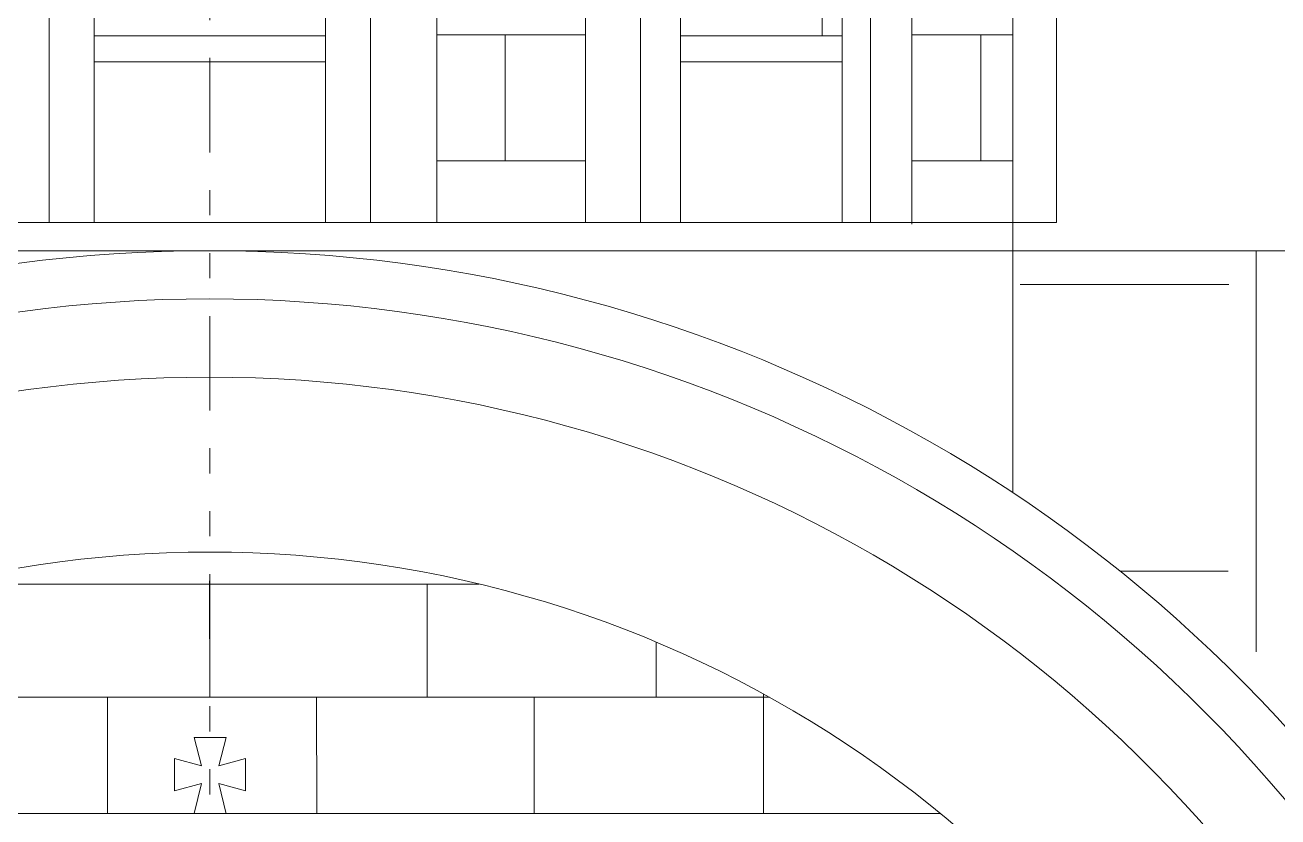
# Model space of a CAD drawing. Header units: millimetres. Extents: x -490789 to -449459, y 209001 to 327650.
# Drawn here: x -467401 to -463890, y 257853 to 260072 of the extents above; entities that cross this region are included whole.
import ezdxf

# ---------------------------------------------------------------- set-up
doc = ezdxf.new("R2010")
doc.units = ezdxf.units.MM
doc.header["$MEASUREMENT"] = 0
doc.linetypes.add('2-Штрих-Штриховая', pattern=[723.19442, 264.583325, -105.833328, 70.555556, -105.833328, 70.555556, -105.833328])
for name, color, linetype, lineweight in [('0_Ном._пера__12_Ном._пера__12_Ном._пера__12', 12, 'Continuous', 18), ('0_Ном._пера__7_Ном._пера__7_Ном._пера__7', 7, 'Continuous', 18), ('0_Ном_пера__1_Ном_пера__1_Ном_пера__1_Ном._пера__1_Ном_пера__1_Ном_пера__1_Ном_пера__1_Ном_пера__1_Ном_пера__1_Ном_пера__1_Ном_пера__1_Ном_пера__1_Ном_пера__1_Ном_пера__1_Ном_пера__1_Ном_пера__1_Ном_пера__1_Ном_пера__1_Ном_пера__1_Ном_пера__1_Ном_пера___D_Ном._пера__1', 1, 'Continuous', 18), ('0_Ном_пера__1_Ном_пера__1_Ном_пера__1_Ном_пера__1_Ном_пера__1_Ном_пера__1_Ном_пера__1_Ном_пера__1_Ном_пера__1_Ном_пера__1_Ном._пера__1_Ном_пера__1_Ном_пера__1_Ном_пера__1_Ном_пера__1_Ном_пера__1_Ном_пера__1_Ном_пера__1_Ном_пера__1_Ном_пера__1_Ном_пера___D_Ном._пера__1', 1, 'Continuous', 18), ('0_Ном_пера__7_Ном._пера__7_Ном_пера__7_Ном_пера__7_Ном_пера__7_Ном_пера__7_Ном_пера__7_Ном_пера__7_Ном_пера__7_Ном_пера__7_Ном_пера__7_Ном_пера__7_Ном_пера__7_Ном_пера__7_Ном_пера__7_Ном_пера__7_Ном_пера__7_Ном_пера__7_Ном_пера__7_Ном_пера__7_Ном_пера___7_Ном._пера__7', 7, 'Continuous', 18), ('0_Ном_пера__7_Ном_пера__7_Ном._пера__7_Ном_пера__7_Ном_пера__7_Ном_пера__7_Ном_пера__7_Ном_пера__7_Ном_пера__7_Ном_пера__7_Ном_пера__7_Ном_пера__7_Ном_пера__7_Ном_пера__7_Ном_пера__7_Ном_пера__7_Ном_пера__7_Ном_пера__7_Ном_пера__7_Ном_пера__7_Ном_пера___3_Ном._пера__7', 7, 'Continuous', 18), ('0_Ном_пера__7_Ном_пера__7_Ном_пера__7_Ном._пера__7_Ном_пера__7_Ном_пера__7_Ном_пера__7_Ном_пера__7_Ном_пера__7_Ном_пера__7_Ном_пера__7_Ном_пера__7_Ном_пера__7_Ном_пера__7_Ном_пера__7_Ном_пера__7_Ном_пера__7_Ном_пера__7_Ном_пера__7_Ном_пера__7_Ном_пера___5_Ном._пера__7', 7, 'Continuous', 18), ('0_Ном_пера__7_Ном_пера__7_Ном_пера__7_Ном_пера__7_Ном_пера__7_Ном_пера__7_Ном_пера__7_Ном_пера__7_Ном_пера__7_Ном_пера__7_Ном_пера__7_Ном_пера__7_Ном_пера__7_Ном_пера__7_Ном_пера__7_Ном_пера__7_Ном_пера__7_Ном_пера__7_Ном._пера__7_Ном_пера__7_Ном._пера__5_Ном._пера__7', 7, 'Continuous', 18), ('0_Ном_пера__7_Ном_пера__7_Ном_пера__7_Ном_пера__7_Ном_пера__7_Ном_пера__7_Ном_пера__7_Ном_пера__7_Ном_пера__7_Ном_пера__7_Ном_пера__7_Ном_пера__7_Ном_пера__7_Ном_пера__7_Ном_пера__7_Ном_пера__7_Ном_пера__7_Ном_пера__7_Ном_пера__7_Ном_пера__7_Ном_пера__7_8_Ном._пера__1', 1, 'Continuous', 18), ('0_Ном_пера__7_Ном_пера__7_Ном_пера__7_Ном_пера__7_Ном_пера__7_Ном_пера__7_Ном_пера__7_Ном_пера__7_Ном_пера__7_Ном_пера__7_Ном_пера__7_Ном_пера__7_Ном_пера__7_Ном_пера__7_Ном_пера__7_Ном_пера__7_Ном_пера__7_Ном_пера__7_Ном_пера__7_Ном_пера__7_Ном_пера__7_C_Ном._пера__1', 1, 'Continuous', 18), ('0_Ном_пера__7_Ном_пера__7_Ном_пера__7_Ном_пера__7_Ном_пера__7_Ном_пера__7_Ном_пера__7_Ном_пера__7_Ном_пера__7_Ном_пера__7_Ном_пера__7_Ном_пера__7_Ном_пера__7_Ном_пера__7_Ном_пера__7_Ном_пера__7_Ном_пера__7_Ном_пера__7_Ном_пера__7_Ном_пера__7_Ном_пера__7_C_Ном._пера__7', 7, 'Continuous', 18), ('hatch_Ном_пера__254_Ном_пера__254_Ном_пера__254_Ном._пера__254_Ном_пера__254_Ном._пера__9_Ном_пера__9_Ном_пера__9_Ном_пера__12_Ном_пера__12_Ном_пера__12_Ном_пера__12_Ном_пера__12_Ном_пера__12_Ном_пера__1_Ном_пера__1_Ном_пера__1_Ном_пера__1_Ном_пера__1_Н_B_Ном._пера__1', 1, 'Continuous', 18), ('Line 0.25_Ном_пера__7_Ном_пера__7_Ном_пера__7_Ном_пера__7_Ном_пера__7_Ном_пера__7_Ном_пера__7_Ном_пера__7_Ном_пера__7_Ном_пера__7_Ном_пера__7_Ном._пера__7_Ном._пера__8_Ном._пера__8_Ном._пера__8_Ном._пера__8_Ном._пера__8', 8, 'Continuous', 18)]:
    doc.layers.add(name, color=color, linetype=linetype, lineweight=lineweight)

msp = doc.modelspace()

# ---------------------------------------------------------------- linework, layer by layer
at = {"layer": '0_Ном._пера__12_Ном._пера__12_Ном._пера__12', "linetype": '2-Штрих-Штриховая'}
msp.add_line((-466883.1, 248144.1), (-466883.1, 267070.3), dxfattribs=at)
at = {"layer": '0_Ном._пера__7_Ном._пера__7_Ном._пера__7', "linetype": 'Continuous'}
for p, q in [((-467333.1, 262727.1), (-467333.1, 259518.5)), ((-466433.1, 262727.1), (-466433.1, 259518.5)), ((-466246.9, 262727.1), (-466246.9, 259518.5)), ((-465830, 262727.1), (-465830, 259518.5)), ((-465676.3, 262727.1), (-465676.3, 259518.5)), ((-465032, 262727.1), (-465032, 259518.5)), ((-464915.6, 262727.1), (-464915.6, 259514)), ((-464633.1, 258761.4), (-464633.1, 262727.1)), ((-464511.2, 262358.1), (-464511.2, 259518.5)), ((-467333.1, 261917), (-467333.1, 259518.5)), ((-467333.1, 261916.8), (-467333.1, 259518.5)), ((-467207.3, 261912.6), (-467207.3, 259518.5)), ((-466558.8, 261909.8), (-466558.8, 259518.5)), ((-466433.1, 261917), (-466433.1, 259518.5)), ((-465563.8, 261909.8), (-465563.8, 259518.5)), ((-465167.2, 261909.8), (-465167.2, 260042)), ((-465111.2, 261909.8), (-465111.2, 259518.5)), ((-466558.8, 260042), (-467207.3, 260042)), ((-465111.2, 260042), (-465563.8, 260042)), ((-466558.8, 259969.1), (-467207.3, 259969.1)), ((-465111.2, 259969.1), (-465563.8, 259969.1)), ((-464633.1, 259518.5), (-469254.9, 259518.5)), ((-464511.2, 259518.5), (-464633.1, 259518.5)), ((-465314.9, 258188.4), (-468451.2, 258188.4))]:
    msp.add_line(p, q, dxfattribs=at)
for radius, start, end in [(4071, 30.5449, 149.4551), (3936, 29.5867, 150.4106), (3716.6, 28.0593, 151.9377), (3226.5, 22.9021, 157.0979)]:
    msp.add_arc((-466883.1, 255368.7), radius, start, end, dxfattribs=at)
at = {"layer": '0_Ном_пера__1_Ном_пера__1_Ном_пера__1_Ном._пера__1_Ном_пера__1_Ном_пера__1_Ном_пера__1_Ном_пера__1_Ном_пера__1_Ном_пера__1_Ном_пера__1_Ном_пера__1_Ном_пера__1_Ном_пера__1_Ном_пера__1_Ном_пера__1_Ном_пера__1_Ном_пера__1_Ном_пера__1_Ном_пера__1_Ном_пера___D_Ном._пера__1', "linetype": 'Continuous'}
for p, q in [((-465830, 260044.7), (-466247.6, 260044.7)), ((-464633.1, 260044.7), (-464915.6, 260044.7)), ((-468930.7, 257862.1), (-464835.4, 257862.1))]:
    msp.add_line(p, q, dxfattribs=at)
at = {"layer": '0_Ном_пера__1_Ном_пера__1_Ном_пера__1_Ном_пера__1_Ном_пера__1_Ном_пера__1_Ном_пера__1_Ном_пера__1_Ном_пера__1_Ном_пера__1_Ном._пера__1_Ном_пера__1_Ном_пера__1_Ном_пера__1_Ном_пера__1_Ном_пера__1_Ном_пера__1_Ном_пера__1_Ном_пера__1_Ном_пера__1_Ном_пера___D_Ном._пера__1', "linetype": 'Continuous'}
msp.add_line((-466782.8, 258016.5), (-466782.8, 257926.1), dxfattribs=at)
at = {"layer": '0_Ном_пера__7_Ном._пера__7_Ном_пера__7_Ном_пера__7_Ном_пера__7_Ном_пера__7_Ном_пера__7_Ном_пера__7_Ном_пера__7_Ном_пера__7_Ном_пера__7_Ном_пера__7_Ном_пера__7_Ном_пера__7_Ном_пера__7_Ном_пера__7_Ном_пера__7_Ном_пера__7_Ном_пера__7_Ном_пера__7_Ном_пера___7_Ном._пера__7', "linetype": 'Continuous'}
for p, q in [((-466055, 259691.4), (-466055, 260044.7)), ((-466055, 259691.4), (-466055, 260044.7)), ((-464723, 259691.4), (-464723, 260044.7)), ((-464723, 259691.4), (-464723, 260044.7))]:
    msp.add_line(p, q, dxfattribs=at)
at = {"layer": '0_Ном_пера__7_Ном_пера__7_Ном._пера__7_Ном_пера__7_Ном_пера__7_Ном_пера__7_Ном_пера__7_Ном_пера__7_Ном_пера__7_Ном_пера__7_Ном_пера__7_Ном_пера__7_Ном_пера__7_Ном_пера__7_Ном_пера__7_Ном_пера__7_Ном_пера__7_Ном_пера__7_Ном_пера__7_Ном_пера__7_Ном_пера___3_Ном._пера__7', "linetype": 'Continuous'}
for p, q in [((-466883.1, 258188.4), (-466883.4, 258514.8)), ((-466273.6, 258505.5), (-466273.6, 258188)), ((-467170, 257864.5), (-467170, 258186.3)), ((-466583.2, 257862.1), (-466583.6, 258188.4)), ((-465973.7, 258188.4), (-465973.7, 257861.7))]:
    msp.add_line(p, q, dxfattribs=at)
at = {"layer": '0_Ном_пера__7_Ном_пера__7_Ном_пера__7_Ном._пера__7_Ном_пера__7_Ном_пера__7_Ном_пера__7_Ном_пера__7_Ном_пера__7_Ном_пера__7_Ном_пера__7_Ном_пера__7_Ном_пера__7_Ном_пера__7_Ном_пера__7_Ном_пера__7_Ном_пера__7_Ном_пера__7_Ном_пера__7_Ном_пера__7_Ном_пера___5_Ном._пера__7', "linetype": 'Continuous'}
msp.add_line((-465331.7, 258197.7), (-465331.7, 257862.1), dxfattribs=at)
at = {"layer": '0_Ном_пера__7_Ном_пера__7_Ном_пера__7_Ном_пера__7_Ном_пера__7_Ном_пера__7_Ном_пера__7_Ном_пера__7_Ном_пера__7_Ном_пера__7_Ном_пера__7_Ном_пера__7_Ном_пера__7_Ном_пера__7_Ном_пера__7_Ном_пера__7_Ном_пера__7_Ном_пера__7_Ном._пера__7_Ном_пера__7_Ном._пера__5_Ном._пера__7', "linetype": 'Continuous'}
for p, q in [((-466247.6, 259691.4), (-465830, 259691.4)), ((-464915.6, 259691.4), (-464633.1, 259691.4))]:
    msp.add_line(p, q, dxfattribs=at)
at = {"layer": '0_Ном_пера__7_Ном_пера__7_Ном_пера__7_Ном_пера__7_Ном_пера__7_Ном_пера__7_Ном_пера__7_Ном_пера__7_Ном_пера__7_Ном_пера__7_Ном_пера__7_Ном_пера__7_Ном_пера__7_Ном_пера__7_Ном_пера__7_Ном_пера__7_Ном_пера__7_Ном_пера__7_Ном_пера__7_Ном_пера__7_Ном_пера__7_8_Ном._пера__1', "linetype": 'Continuous'}
for p, q in [((-466926.5, 258075), (-466906.1, 257996.4)), ((-466837.5, 258075.3), (-466857.9, 257996.4)), ((-466981.5, 258016.5), (-466906.1, 257996.4)), ((-466857.9, 257996.4), (-466782.8, 258016.5)), ((-466981.5, 257926.1), (-466906.2, 257946.3)), ((-466906.2, 257946.3), (-466926.3, 257862.1)), ((-466857.9, 257946.3), (-466782.8, 257926.1)), ((-466837.5, 257861.9), (-466857.9, 257946.3))]:
    msp.add_line(p, q, dxfattribs=at)
at = {"layer": '0_Ном_пера__7_Ном_пера__7_Ном_пера__7_Ном_пера__7_Ном_пера__7_Ном_пера__7_Ном_пера__7_Ном_пера__7_Ном_пера__7_Ном_пера__7_Ном_пера__7_Ном_пера__7_Ном_пера__7_Ном_пера__7_Ном_пера__7_Ном_пера__7_Ном_пера__7_Ном_пера__7_Ном_пера__7_Ном_пера__7_Ном_пера__7_C_Ном._пера__1', "linetype": 'Continuous'}
msp.add_line((-467638.3, 258505.5), (-466127.8, 258505.5), dxfattribs=at)
at = {"layer": '0_Ном_пера__7_Ном_пера__7_Ном_пера__7_Ном_пера__7_Ном_пера__7_Ном_пера__7_Ном_пера__7_Ном_пера__7_Ном_пера__7_Ном_пера__7_Ном_пера__7_Ном_пера__7_Ном_пера__7_Ном_пера__7_Ном_пера__7_Ном_пера__7_Ном_пера__7_Ном_пера__7_Ном_пера__7_Ном_пера__7_Ном_пера__7_C_Ном._пера__7', "linetype": 'Continuous'}
for p, q in [((-462451.4, 259439.7), (-471311.2, 259439.7)), ((-465632.6, 258188.4), (-465632.6, 258343))]:
    msp.add_line(p, q, dxfattribs=at)
at = {"layer": 'hatch_Ном_пера__254_Ном_пера__254_Ном_пера__254_Ном._пера__254_Ном_пера__254_Ном._пера__9_Ном_пера__9_Ном_пера__9_Ном_пера__12_Ном_пера__12_Ном_пера__12_Ном_пера__12_Ном_пера__12_Ном_пера__12_Ном_пера__1_Ном_пера__1_Ном_пера__1_Ном_пера__1_Ном_пера__1_Н_B_Ном._пера__1', "linetype": 'Continuous'}
for p, q in [((-466926.3, 258075), (-466837.5, 258075.3)), ((-466981.5, 258016.5), (-466981.5, 257926.1))]:
    msp.add_line(p, q, dxfattribs=at)
at = {"layer": 'Line 0.25_Ном_пера__7_Ном_пера__7_Ном_пера__7_Ном_пера__7_Ном_пера__7_Ном_пера__7_Ном_пера__7_Ном_пера__7_Ном_пера__7_Ном_пера__7_Ном_пера__7_Ном._пера__7_Ном._пера__8_Ном._пера__8_Ном._пера__8_Ном._пера__8_Ном._пера__8', "linetype": 'Continuous'}
for p, q in [((-463951.6, 259439.7), (-463951.6, 258315.3)), ((-464027.8, 259344.9), (-464612.7, 259344.9)), ((-464029.8, 258541.9), (-464332.9, 258541.9))]:
    msp.add_line(p, q, dxfattribs=at)

doc.saveas('drawing.dxf')
